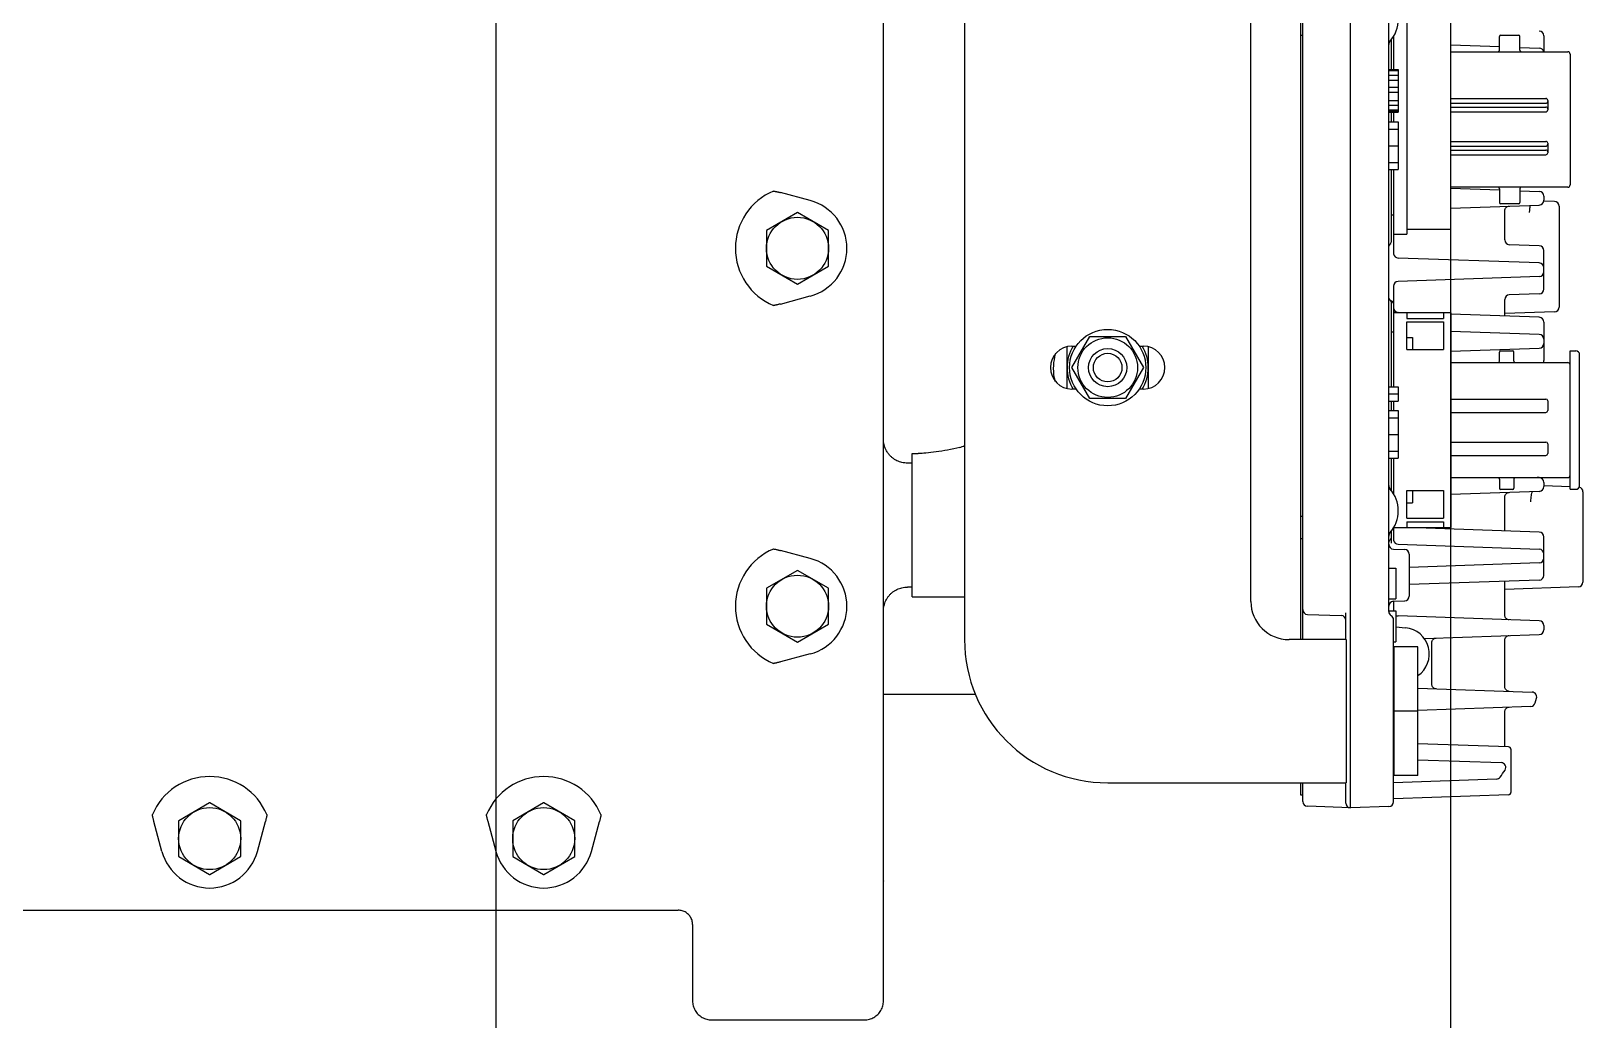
# Model space of a CAD drawing. Header units: millimetres. Extents: x 156850 to 204135, y 56350 to 74150.
# Drawn here: x 159052.6 to 159377.8, y 59779.2 to 59986.5 of the extents above; entities that cross this region are included whole.
import ezdxf

# ---------------------------------------------------------------- set-up
doc = ezdxf.new("R2010")
doc.units = ezdxf.units.MM
doc.header["$LTSCALE"] = 150
doc.layers.add('-----33 Equipment', color=5, linetype='Continuous')

# ---------------------------------------------------------------- blocks, each defined once
blk = doc.blocks.new('X-2F-PLAN$0$A$C73FA2420')
at = {"color": 0, "linetype": 'Continuous'}
for p, q in [((47.98, 815.28), (47.98, 250.08)), ((60.31, 358.27), (66.55, 359.95)), ((59.23, 354.77), (55.48, 348.29)), ((66.73, 354.78), (59.24, 354.78)), ((70.48, 348.29), (66.74, 354.77)), ((55.48, 348.27), (59.23, 341.79)), ((66.74, 341.79), (70.48, 348.27)), ((59.24, 341.78), (66.73, 341.78)), ((60.31, 338.28), (66.54, 336.61)), ((60.31, 288.27), (66.55, 289.95)), ((59.23, 284.77), (55.48, 278.29)), ((66.73, 284.78), (59.24, 284.78)), ((70.48, 278.29), (66.74, 284.77)), ((55.48, 278.27), (59.23, 271.79)), ((66.74, 271.79), (70.48, 278.27)), ((59.24, 271.78), (66.73, 271.78)), ((60.31, 268.28), (66.54, 266.61)), ((44.98, 247.08), (28.98, 247.08)), ((24.98, 243.08), (24.98, 211.08)), ((107.93, 231.59), (104.18, 225.11)), ((115.43, 231.6), (107.94, 231.6)), ((119.18, 225.11), (115.44, 231.59)), ((182.93, 231.59), (179.18, 225.11)), ((190.43, 231.6), (182.94, 231.6)), ((194.18, 225.11), (190.44, 231.59)), ((101.69, 222.42), (100.01, 228.66)), ((121.68, 222.42), (123.35, 228.66)), ((175.01, 228.66), (176.69, 222.42)), ((196.68, 222.42), (198.35, 228.66)), ((104.18, 225.09), (107.93, 218.61)), ((115.44, 218.61), (119.18, 225.09)), ((179.18, 225.09), (182.93, 218.61)), ((190.44, 218.61), (194.18, 225.09)), ((107.94, 218.6), (115.43, 218.6)), ((182.94, 218.6), (190.43, 218.6)), ((28.98, 207.08), (250.2, 207.08)), ((54.16, 207.08), (93.26, 207.08)), ((93.26, 207.08), (93.26, 187.84)), ((115.68, 201.1), (115.68, 202.08)), ((141.68, 201.1), (141.68, 202.08)), ((113.68, 201.1), (113.68, 190.1)), ((113.68, 201.1), (143.68, 201.1)), ((143.68, 201.1), (143.68, 199.81)), ((394.68, 190.1), (104.68, 190.1)), ((155.18, 163.86), (161.68, 167.61)), ((157.18, 166.7), (157.18, 167.6)), ((157.31, 168.6), (166.06, 168.6)), ((161.68, 167.61), (168.18, 163.86)), ((166.18, 167.6), (166.18, 166.7)), ((155.18, 156.35), (155.18, 163.86)), ((168.18, 163.86), (168.18, 156.35)), ((74.68, 160.1), (74.68, 110.1)), ((161.68, 152.6), (155.18, 156.35)), ((168.18, 156.35), (161.68, 152.6)), ((157.18, 152.6), (157.18, 153.5)), ((166.18, 153.5), (166.18, 152.6)), ((166.06, 151.6), (157.31, 151.6)), ((112.68, 130.1), (386.68, 130.1)), ((104.68, 110.1), (104.68, 122.1)), ((69.43, 109.2), (69.75, 118.24)), ((70.75, 119.2), (74.68, 119.2)), ((72.18, 119.7), (72.18, 119.2)), ((74.68, 119.7), (72.18, 119.7)), ((394.68, 119.7), (104.68, 119.7)), ((104.68, 119.2), (394.68, 119.2)), ((109.96, 118.24), (109.72, 111.17)), ((125.87, 119.7), (125.87, 119.2)), ((130.54, 119.7), (130.54, 119.2)), ((231.38, 119.7), (231.38, 119.2)), ((69.71, 101.17), (69.43, 109.2)), ((69.43, 109.2), (429.93, 109.2)), ((69.44, 109.15), (69.44, 109.14)), ((70.43, 110.2), (74.68, 110.2)), ((104.68, 110.1), (74.68, 110.1)), ((104.68, 110.2), (110.31, 110.2)), ((110.55, 101.2), (388.82, 101.2)), ((110.73, 101.2), (110.73, 99.7)), ((113.2, 101.2), (113.2, 99.7)), ((119.68, 101.2), (119.68, 99.7)), ((125.54, 100.95), (125.57, 100.9)), ((142.68, 101.2), (142.68, 99.2)), ((144.18, 101.2), (144.18, 99.2)), ((147.68, 101.2), (147.68, 99.2)), ((151.18, 101.2), (151.18, 99.2)), ((152.68, 101.2), (152.68, 99.2)), ((154.68, 101.2), (154.68, 99.2)), ((156.18, 101.2), (156.18, 99.2)), ((157.68, 101.2), (157.68, 99.2)), ((175.54, 100.45), (175.83, 100.95)), ((203.18, 101.2), (203.18, 99.2)), ((204.68, 101.2), (204.68, 99.2)), ((208.18, 101.2), (208.18, 99.2)), ((211.68, 101.2), (211.68, 99.2)), ((213.18, 101.2), (213.18, 99.2)), ((215.18, 101.2), (215.18, 99.2)), ((215.43, 101.2), (215.43, 99.2)), ((215.68, 101.2), (215.68, 99.2)), ((216.68, 101.2), (216.68, 99.2)), ((217.68, 101.2), (217.68, 99.2)), ((219.43, 101.2), (219.43, 99.2)), ((220.43, 101.2), (220.43, 99.2)), ((221.93, 101.2), (221.93, 99.2)), ((222.93, 101.2), (222.93, 99.2)), ((223.93, 101.2), (223.93, 99.2)), ((224.18, 101.2), (224.18, 99.2)), ((70.71, 100.2), (108.82, 100.2)), ((72.17, 76.09), (71.32, 100.2)), ((75.44, 78.63), (74.68, 100.2)), ((76.18, 95.1), (76.18, 100.1)), ((76.18, 100.1), (103.18, 100.1)), ((89.68, 95.1), (89.68, 100.1)), ((103.18, 95.1), (103.18, 100.1)), ((104.25, 100.2), (104.25, 99.7)), ((110.73, 99.7), (104.25, 99.7)), ((107.35, 99.7), (107.16, 97.7)), ((108.62, 69.67), (109.65, 99.24)), ((112.72, 100.2), (110.73, 100.2)), ((112.72, 100.24), (112.8, 97.87)), ((119.68, 99.7), (113.2, 99.7)), ((123.65, 100.24), (123.57, 97.87)), ((124.65, 99.24), (123.62, 69.67)), ((127.37, 100.7), (124.86, 100.7)), ((128.1, 100.2), (125.55, 100.2)), ((128.18, 100.15), (128.18, 88.2)), ((142.68, 100.2), (135.26, 100.2)), ((142.68, 100.7), (135.99, 100.7)), ((152.68, 99.2), (142.68, 99.2)), ((154.68, 100.7), (152.68, 100.7)), ((154.68, 100.2), (152.68, 100.2)), ((157.68, 99.2), (154.68, 99.2)), ((175.45, 100.7), (157.68, 100.7)), ((178.82, 100.2), (157.68, 100.2)), ((169.18, 100.7), (169.18, 100.2)), ((173.18, 88.2), (173.18, 100.2)), ((173.19, 97.4), (173.25, 99.24)), ((180.75, 69.67), (179.72, 99.24)), ((183.62, 69.67), (184.65, 99.24)), ((203.18, 100.2), (185.55, 100.2)), ((203.18, 100.7), (187.97, 100.7)), ((189.68, 100.2), (189.68, 97.4)), ((193.68, 100.7), (193.68, 100.2)), ((213.18, 99.2), (203.18, 99.2)), ((215.18, 100.7), (213.18, 100.7)), ((215.18, 100.2), (213.18, 100.2)), ((224.18, 99.2), (215.18, 99.2)), ((230.37, 100.7), (224.18, 100.7)), ((231.1, 100.2), (224.18, 100.2)), ((76.18, 95.1), (103.18, 95.1)), ((79.51, 95.1), (78.9, 77.64)), ((82.2, 76.09), (82.86, 95.1)), ((90.69, 71.42), (89.86, 95.1)), ((94.51, 95.1), (93.67, 71.16)), ((122.57, 96.9), (113.8, 96.9)), ((117.15, 69.67), (116.2, 96.91)), ((120.75, 69.67), (119.8, 96.9)), ((127.22, 69.67), (128.18, 97.34)), ((129.39, 97.4), (128.18, 97.4)), ((129.39, 97.4), (129.39, 89.7)), ((130.1, 97.4), (130.1, 89.7)), ((130.1, 97.4), (135.91, 97.4)), ((133.37, 97.4), (133.37, 96.2)), ((135.91, 96.2), (133.37, 96.2)), ((135.91, 97.4), (135.91, 89.7)), ((165.46, 97.4), (165.46, 89.7)), ((165.46, 97.4), (171.27, 97.4)), ((168, 96.2), (165.46, 96.2)), ((168, 97.4), (168, 96.2)), ((171.27, 97.4), (171.27, 89.7)), ((171.98, 97.4), (171.98, 89.7)), ((173.18, 97.4), (171.98, 97.4)), ((237.68, 97.4), (189.68, 97.4)), ((190.68, 97.4), (190.68, 88.2)), ((95.37, 92.2), (104, 92.2)), ((104.91, 93.76), (105.75, 69.67)), ((129.39, 89.7), (128.18, 89.7)), ((173.18, 88.2), (128.18, 88.2)), ((135.91, 89.7), (130.1, 89.7)), ((135.75, 69.67), (135.1, 88.2)), ((138.63, 88.2), (138.63, 63.7)), ((143.28, 88.2), (143.28, 68.28)), ((146.08, 88.2), (146.08, 68.28)), ((152.28, 88.2), (152.28, 68.28)), ((155.08, 88.2), (155.08, 68.28)), ((162.73, 88.2), (162.73, 63.7)), ((165.1, 88.2), (165.75, 69.67)), ((171.27, 89.7), (165.46, 89.7)), ((168.62, 69.67), (169.26, 88.2)), ((173.18, 89.7), (171.98, 89.7)), ((172.22, 69.67), (172.86, 88.2)), ((190.68, 88.2), (236.68, 88.2)), ((195.1, 88.2), (195.75, 69.67)), ((199.26, 88.2), (198.91, 78)), ((199.48, 63.7), (199.48, 88.2)), ((206.28, 88.2), (206.28, 68.3)), ((207.28, 88.2), (207.28, 68.3)), ((208.08, 88.2), (208.08, 68.3)), ((209.08, 88.2), (209.08, 68.3)), ((215.28, 88.2), (215.28, 68.3)), ((216.28, 88.2), (216.28, 68.3)), ((217.08, 88.2), (217.08, 68.3)), ((218.08, 88.2), (218.08, 68.3)), ((227.88, 88.2), (227.88, 63.7)), ((228.91, 78), (229.26, 88.2)), ((81.7, 75.6), (72.67, 75.6)), ((82.23, 76.9), (89.53, 76.9)), ((94.84, 76.9), (104.53, 76.9)), ((109.84, 76.9), (116.9, 76.9)), ((115.74, 61.47), (115.2, 76.9)), ((127.47, 76.9), (134.53, 76.9)), ((136.13, 75.3), (136.13, 77.7)), ((138.33, 78), (136.43, 78)), ((138.33, 75), (136.43, 75)), ((163.03, 78), (164.93, 78)), ((163.03, 75), (164.93, 75)), ((165.23, 77.7), (165.23, 75.3)), ((172.47, 76.9), (175.93, 76.9)), ((173.36, 66.47), (173, 76.9)), ((177.15, 69.67), (176.93, 75.94)), ((187.22, 69.67), (187.44, 75.94)), ((188.44, 76.9), (194.53, 76.9)), ((195.98, 74), (195.98, 77.7)), ((199.18, 78), (196.28, 78)), ((228.18, 78), (231.08, 78)), ((231.38, 77.7), (231.38, 74)), ((199.18, 73.7), (196.28, 73.7)), ((198.76, 73.7), (198.62, 69.67)), ((228.18, 73.7), (231.08, 73.7)), ((228.76, 73.7), (228.62, 69.67)), ((91.42, 70.49), (92.43, 70.23)), ((107.62, 68.7), (106.75, 68.7)), ((118.15, 68.7), (126.22, 68.7)), ((136.69, 63.2), (136.88, 68.7)), ((137.62, 68.7), (136.75, 68.7)), ((138.62, 69.67), (138.63, 70.13)), ((171.22, 68.7), (163.15, 68.7)), ((178.15, 68.7), (186.22, 68.7)), ((196.51, 66.47), (196.58, 68.72)), ((197.62, 68.7), (196.75, 68.7)), ((231.22, 68.7), (227.88, 68.7)), ((145.7, 67.9), (143.66, 67.9)), ((154.7, 67.9), (152.66, 67.9)), ((195.51, 65.5), (174.36, 65.5)), ((208.68, 67.9), (206.68, 67.9)), ((217.68, 67.9), (215.68, 67.9)), ((136.18, 63.2), (136.18, 62)), ((136.18, 63.2), (165.18, 63.2)), ((165.18, 63.2), (165.18, 62)), ((227.38, 63.2), (199.98, 63.2)), ((135.63, 60.5), (116.74, 60.5)), ((136.98, 61.2), (164.38, 61.2))]:
    blk.add_line(p, q, dxfattribs=at)
for points in [[(94.37, 91.24), (94.39, 91.42), (94.45, 91.6), (94.54, 91.76), (94.66, 91.91), (94.81, 92.03), (94.97, 92.12), (95.15, 92.18), (95.33, 92.2), (95.37, 92.2)], [(104, 92.2), (104.04, 92.2), (104.22, 92.18), (104.4, 92.12), (104.56, 92.03), (104.71, 91.91), (104.83, 91.76), (104.92, 91.6), (104.97, 91.42), (105, 91.24)], [(89.53, 76.9), (89.57, 76.9), (89.76, 76.88), (89.93, 76.82), (90.1, 76.73), (90.24, 76.61), (90.36, 76.46), (90.45, 76.3), (90.51, 76.12), (90.53, 75.94)], [(93.84, 75.94), (93.86, 76.12), (93.92, 76.3), (94.01, 76.46), (94.13, 76.61), (94.27, 76.73), (94.43, 76.82), (94.61, 76.88), (94.8, 76.9), (94.84, 76.9)], [(104.53, 76.9), (104.57, 76.9), (104.76, 76.88), (104.93, 76.82), (105.1, 76.73), (105.24, 76.61), (105.36, 76.46), (105.45, 76.3), (105.51, 76.12), (105.53, 75.94)], [(108.84, 75.94), (108.86, 76.12), (108.92, 76.3), (109.01, 76.46), (109.13, 76.61), (109.27, 76.73), (109.43, 76.82), (109.61, 76.88), (109.8, 76.9), (109.84, 76.9)], [(134.53, 76.9), (134.57, 76.9), (134.76, 76.88), (134.93, 76.82), (135.1, 76.73), (135.24, 76.61), (135.36, 76.46), (135.45, 76.3), (135.51, 76.12), (135.53, 75.94)], [(194.53, 76.9), (194.57, 76.9), (194.76, 76.88), (194.93, 76.82), (195.1, 76.73), (195.24, 76.61), (195.36, 76.46), (195.45, 76.3), (195.51, 76.12), (195.53, 75.94)], [(194.16, 71.68), (194.23, 71.69), (194.36, 71.69), (194.38, 71.69)], [(194.38, 71.69), (194.55, 71.67), (194.84, 71.64), (195.1, 71.61), (195.33, 71.57), (195.53, 71.54), (195.69, 71.51)], [(133.52, 71.41), (133.58, 71.42), (133.71, 71.42), (133.74, 71.42)], [(133.74, 71.42), (133.95, 71.4), (134.28, 71.37), (134.59, 71.33), (134.87, 71.3), (135.12, 71.26), (135.34, 71.22), (135.52, 71.18), (135.68, 71.15), (135.7, 71.14)]]:
    blk.add_lwpolyline(points, dxfattribs=at)
for centre, radius in [((62.98, 348.28), 6.5), ((62.98, 278.28), 6.5), ((111.68, 225.1), 6.5), ((186.68, 225.1), 6.5), ((161.68, 160.1), 8), ((161.68, 160.1), 6.25), ((161.68, 160.1), 4), ((161.68, 160.1), 3)]:
    blk.add_circle(centre, radius, dxfattribs=at)
for centre, radius, start, end in [((62.98, 348.28), 10.35, 105, 255), ((62.98, 348.28), 13, 292.7359, 67.2502), ((62.98, 348.28), 7.5, 119.9264, 120.0736), ((62.98, 348.28), 7.5, 59.9264, 60.0736), ((62.98, 348.28), 7.5, 179.9264, 180.0736), ((62.98, 348.28), 7.5, 359.9264, 0.0736), ((62.98, 348.28), 7.5, 239.9264, 240.0736), ((62.98, 348.28), 7.5, 299.9264, 300.0736), ((62.98, 278.28), 13, 292.7359, 67.2502), ((62.98, 278.28), 10.35, 105, 255), ((62.98, 278.28), 7.5, 119.9264, 120.0736), ((62.98, 278.28), 7.5, 59.9264, 60.0736), ((62.98, 278.28), 7.5, 179.9264, 180.0736), ((62.98, 278.28), 7.5, 359.9264, 0.0736), ((62.98, 278.28), 7.5, 239.9264, 240.0736), ((62.98, 278.28), 7.5, 299.9264, 300.0736), ((111.68, 225.1), 13, 22.7409, 157.2591), ((186.68, 225.1), 13, 22.7409, 157.2591), ((111.68, 225.1), 7.5, 119.9264, 120.0736), ((111.68, 225.1), 7.5, 59.9264, 60.0736), ((186.68, 225.1), 7.5, 119.9264, 120.0736), ((186.68, 225.1), 7.5, 59.9264, 60.0736), ((111.68, 225.1), 7.5, 179.9264, 180.0736), ((111.68, 225.1), 7.5, 359.9264, 0.0736), ((186.68, 225.1), 7.5, 179.9264, 180.0736), ((186.68, 225.1), 7.5, 359.9264, 0.0736), ((111.68, 225.1), 10.35, 195, 345), ((186.68, 225.1), 10.35, 195, 345), ((111.68, 225.1), 7.5, 239.9264, 240.0736), ((111.68, 225.1), 7.5, 299.9264, 300.0736), ((186.68, 225.1), 7.5, 239.9264, 240.0736), ((186.68, 225.1), 7.5, 299.9264, 300.0736), ((104.68, 160.1), 30, 90, 180), ((163.68, 198.1), 20, 200.4873, 203.6211), ((161.68, 167.6), 4.5, 0, 180), ((161.68, 160.1), 8.5, 57.8848, 122.1152), ((161.68, 160.1), 8.5, 237.8848, 302.1152), ((161.68, 152.6), 4.5, 180, 0), ((112.68, 122.1), 8, 90, 180), ((70.75, 118.2), 1, 90, 178), ((110.96, 118.2), 1, 90.0005, 178), ((108.72, 111.2), 1, 269.9995, 358), ((70.43, 109.2), 1, 90, 178), ((70.71, 101.2), 1, 182, 270), ((110.55, 100.2), 1, 90, 150), ((111.72, 100.2), 1, 2, 90), ((124.65, 100.2), 1, 90, 178), ((125.11, 100.7), 0.5, 30, 90), ((125.91, 101.1), 0.4, 210, 270), ((126.39, 100.2), 1, 48.5902, 89.9996), ((131.68, 106.2), 7, 228.5904, 311.4096), ((136.98, 100.2), 1, 90.0004, 131.4098), ((175.45, 101.1), 0.4, 270, 330), ((176.26, 100.7), 0.5, 90, 150), ((187.11, 100.7), 0.5, 30, 90), ((187.97, 101.2), 0.5, 210, 270), ((229.39, 100.2), 1, 48.5902, 89.9996), ((234.68, 106.2), 7, 228.5904, 311.4096), ((79.68, 100.6), 0.5, 270, 305.3381), ((101.68, 98.2), 5.5, 214.3654, 354.7311), ((99.68, 100.6), 0.5, 234.6619, 270), ((108.82, 101.2), 1, 270, 330), ((110.65, 99.2), 1, 149.8448, 178), ((113.8, 97.9), 1, 182, 270), ((122.57, 97.9), 1, 270, 358), ((125.65, 99.2), 1, 95.7124, 178), ((174.25, 99.2), 1, 90, 178), ((175.11, 100.7), 0.5, 270.0006, 330.0003), ((178.72, 99.2), 1, 2, 90), ((185.65, 99.2), 1, 95.7165, 178), ((76.44, 78.66), 1, 182, 234.7971), ((138.33, 78.3), 0.3, 270, 339.4448), ((163.03, 78.3), 0.3, 200.5552, 270), ((199.18, 78.3), 0.3, 270, 339.4448), ((228.18, 78.3), 0.3, 200.5552, 270), ((72.67, 76.1), 0.5, 182, 270), ((104.68, 118.7), 50, 234.7971, 236.8604), ((77.9, 77.67), 1, 236.8604, 358), ((81.7, 76.1), 0.5, 270, 358), ((136.43, 77.7), 0.3, 90, 180), ((136.43, 75.3), 0.3, 180, 270), ((138.33, 74.7), 0.3, 20.5552, 90), ((163.03, 74.7), 0.3, 90, 159.4448), ((164.93, 77.7), 0.3, 0, 90), ((164.93, 75.3), 0.3, 270, 0), ((175.93, 75.9), 1, 2, 90), ((188.44, 75.9), 1, 90, 178), ((196.28, 77.7), 0.3, 90, 180), ((231.08, 77.7), 0.3, 0, 90), ((196.28, 74), 0.3, 180, 270), ((199.18, 73.4), 0.3, 20.5876, 90), ((228.18, 73.4), 0.3, 90, 159.4124), ((231.08, 74), 0.3, 270, 0), ((91.69, 71.46), 1, 182.0005, 254.6205), ((104.68, 118.7), 50, 254.6202, 255.8079), ((92.67, 71.2), 1, 255.8078, 358.0003), ((106.75, 69.7), 1, 182, 270), ((107.62, 69.7), 1, 270, 358), ((118.15, 69.7), 1, 182, 270), ((121.75, 69.7), 1, 182.0001, 270), ((122.62, 69.7), 1, 270, 358), ((126.22, 69.7), 1, 270, 358), ((136.75, 69.7), 1, 182.0001, 270), ((137.62, 69.7), 1, 270, 358), ((163.15, 69.7), 1, 245.3422, 270), ((166.75, 69.7), 1, 182, 270), ((167.62, 69.7), 1, 270, 358), ((171.22, 69.7), 1, 270, 358), ((178.15, 69.7), 1, 182, 270), ((181.75, 69.7), 1, 182.0001, 270), ((182.62, 69.7), 1, 270, 357.9999), ((186.22, 69.7), 1, 270, 358), ((196.75, 69.7), 1, 182, 270), ((197.62, 69.7), 1, 270, 358), ((206.68, 68.3), 0.4, 180, 270), ((206.88, 68.3), 0.4, 270, 0), ((208.48, 68.3), 0.4, 180, 270), ((208.68, 68.3), 0.4, 270, 0), ((215.68, 68.3), 0.4, 180, 270), ((215.88, 68.3), 0.4, 270, 0), ((217.48, 68.3), 0.4, 180, 270), ((217.68, 68.3), 0.4, 270, 0), ((227.62, 69.7), 1, 285.4857, 358), ((231.22, 69.7), 1, 270, 358), ((143.66, 68.28), 0.38, 180, 270), ((145.7, 68.28), 0.38, 270, 0), ((152.66, 68.28), 0.38, 180, 270), ((154.7, 68.28), 0.38, 270, 0), ((174.36, 66.5), 1, 182, 270), ((195.51, 66.5), 1, 270, 358), ((136.98, 62), 0.8, 180, 270), ((139.13, 63.7), 0.5, 180, 270), ((162.23, 63.7), 0.5, 270, 0), ((164.38, 62), 0.8, 270, 0), ((199.98, 63.7), 0.5, 180, 270), ((227.38, 63.7), 0.5, 270, 0), ((116.74, 61.5), 1, 182, 270), ((135.63, 61.5), 1, 270, 348.6586)]:
    blk.add_arc(centre, radius, start, end, dxfattribs=at)
for points, start_tangent, end_tangent in [([(66.55, 359.95), (66.82, 360.02), (67.07, 360.08), (67.29, 360.13), (67.48, 360.18), (67.63, 360.21), (67.77, 360.24), (67.87, 360.26), (67.94, 360.27), (68.01, 360.27)], (0.965926, 0.258819), (0.922203, -0.386707)), ([(67.98, 336.28), (67.94, 336.29), (67.86, 336.3), (67.76, 336.32), (67.63, 336.34), (67.47, 336.38), (67.28, 336.42), (67.05, 336.48), (66.8, 336.54), (66.54, 336.61)], (-0.999125, -0.04183), (-0.965926, 0.258819)), ([(68.01, 336.29), (67.98, 336.28)], (-0.922296, -0.386483), (-0.999125, -0.04183)), ([(66.55, 289.95), (66.82, 290.02), (67.07, 290.08), (67.29, 290.13), (67.48, 290.18), (67.63, 290.21), (67.77, 290.24), (67.87, 290.26), (67.94, 290.27), (68.01, 290.27)], (0.965926, 0.258819), (0.922203, -0.386707)), ([(67.98, 266.28), (67.94, 266.29), (67.86, 266.3), (67.76, 266.32), (67.63, 266.34), (67.47, 266.38), (67.28, 266.42), (67.05, 266.48), (66.8, 266.54), (66.54, 266.61)], (-0.999125, -0.04183), (-0.965926, 0.258819)), ([(68.01, 266.29), (67.98, 266.28)], (-0.922296, -0.386483), (-0.999125, -0.04183)), ([(44.98, 247.08), (45.41, 247.11), (45.83, 247.2), (46.23, 247.35), (46.61, 247.56), (46.95, 247.81), (47.25, 248.12), (47.51, 248.46), (47.71, 248.83), (47.86, 249.24), (47.95, 249.65), (47.98, 250.08)], (1, 0), (0, 1)), ([(28.98, 247.08), (28.46, 247.05), (27.95, 246.95), (27.45, 246.78), (26.98, 246.55), (26.55, 246.26), (26.15, 245.91), (25.81, 245.52), (25.52, 245.08), (25.29, 244.61), (25.12, 244.12), (25.02, 243.6), (24.98, 243.08)], (-1, 0), (0, -1)), ([(100.01, 228.66), (99.95, 228.92), (99.88, 229.18), (99.83, 229.41), (99.78, 229.6), (99.75, 229.75), (99.72, 229.88), (99.71, 229.98), (99.7, 230.05), (99.69, 230.13)], (-0.258819, 0.965926), (0.386565, 0.922262)), ([(123.68, 230.1), (123.67, 230.06), (123.66, 229.98), (123.65, 229.88), (123.62, 229.75), (123.59, 229.6), (123.54, 229.41), (123.49, 229.18), (123.42, 228.92), (123.35, 228.66)], (0.036022, -0.999351), (-0.258819, -0.965926)), ([(123.67, 230.13), (123.68, 230.1)], (0.386565, -0.922262), (0.036022, -0.999351)), ([(175.01, 228.66), (174.95, 228.92), (174.88, 229.18), (174.83, 229.41), (174.78, 229.6), (174.75, 229.75), (174.72, 229.88), (174.71, 229.98), (174.7, 230.05), (174.69, 230.13)], (-0.258819, 0.965926), (0.386565, 0.922262)), ([(198.68, 230.1), (198.67, 230.06), (198.66, 229.98), (198.65, 229.88), (198.62, 229.75), (198.59, 229.6), (198.54, 229.41), (198.49, 229.18), (198.42, 228.92), (198.35, 228.66)], (0.036022, -0.999351), (-0.258819, -0.965926)), ([(198.67, 230.13), (198.68, 230.1)], (0.386565, -0.922262), (0.036022, -0.999351)), ([(24.98, 211.08), (25.02, 210.56), (25.12, 210.04), (25.29, 209.55), (25.52, 209.08), (25.81, 208.65), (26.15, 208.25), (26.55, 207.91), (26.98, 207.62), (27.45, 207.39), (27.95, 207.22), (28.46, 207.12), (28.98, 207.08)], (0, -1), (1, 0)), ([(54.16, 207.08), (54.08, 207.08)], (-1, 0), (-0.999918, 0.012805)), ([(110.69, 207.08), (111.25, 207.05), (111.8, 206.96), (112.34, 206.8), (112.85, 206.59), (113.35, 206.32), (113.8, 205.99), (114.22, 205.62), (114.59, 205.2), (114.92, 204.74), (115.19, 204.25), (115.4, 203.73), (115.56, 203.2), (115.65, 202.64), (115.68, 202.08)], (1, 0), (0, -1)), ([(141.68, 202.08), (141.72, 202.64), (141.81, 203.2), (141.96, 203.73), (142.18, 204.25), (142.45, 204.74), (142.77, 205.2), (143.15, 205.62), (143.57, 205.99), (144.02, 206.32), (144.51, 206.59), (145.03, 206.8), (145.57, 206.96), (146.12, 207.05), (146.68, 207.08)], (0, 1), (1, 0)), ([(144.95, 191.1), (144.4, 193.64), (144, 196.07), (143.76, 198.19), (143.68, 199.81)], (-0.24028, 0.970704), (0, 1)), ([(158.8, 171.1), (159.68, 171.28), (162.12, 171.4), (164.54, 171.01), (164.68, 170.97)], (0.97286, 0.231393), (0.961328, -0.275407))]:
    blk.add_spline(points, degree=3, dxfattribs=dict(at, start_tangent=start_tangent, end_tangent=end_tangent))
blk = doc.blocks.new('X-2F-PLAN$0$zw$C47F')
at = {"layer": '-----33 Equipment'}
for p, q in [((3425.86, 1136.3), (159.78, 1136.3)), ((6141.06, 936.3), (159.78, 936.3))]:
    blk.add_line(p, q, dxfattribs=at)
blk.add_blockref('X-2F-PLAN$0$A$C73FA2420', (2898.05, 848.02), dxfattribs=at)

msp = doc.modelspace()

# ---------------------------------------------------------------- block references
at = {"layer": '-----33 Equipment', "rotation": 90.00000000000001}
msp.add_blockref('X-2F-PLAN$0$zw$C47F', (160286.3, 56856.22), dxfattribs=at)

doc.saveas('drawing.dxf')
